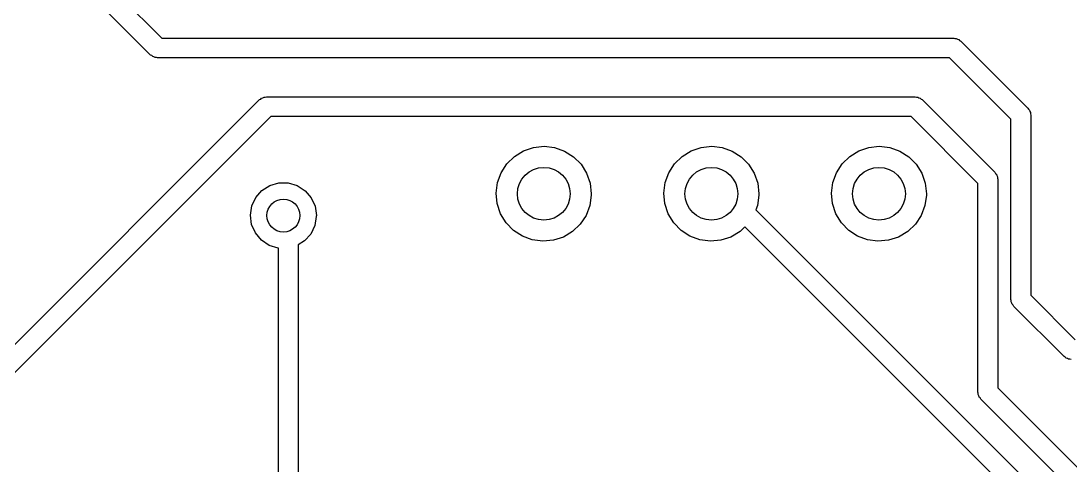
# Model space of a CAD drawing. Extents: x 74 to 208, y -143 to -31.
# Drawn here: x 90 to 105.92, y -59.66 to -52.93 of the extents above; entities that cross this region are included whole.
import ezdxf

# ---------------------------------------------------------------- set-up
doc = ezdxf.new("R2010")
doc.units = 0
doc.layers.add('BLACK', color=7, linetype='CONTINUOUS')

msp = doc.modelspace()

# ---------------------------------------------------------------- linework, layer by layer
at = {"layer": 'BLACK', "linetype": 'CONTINUOUS'}
for p, q in [((90.32, -51.3729), (92.1371, -53.19)), ((91.9689, -53.4461), (90.0639, -51.5411)), ((92.1371, -53.19), (104.14, -53.19)), ((104.14, -53.19), (104.159, -53.1951)), ((104.159, -53.1951), (104.179, -53.1951)), ((104.179, -53.1951), (104.196, -53.205)), ((104.196, -53.205), (104.215, -53.2101)), ((104.215, -53.2101), (104.229, -53.2241)), ((104.229, -53.2241), (104.246, -53.2339)), ((104.246, -53.2339), (105.262, -54.2499)), ((91.986, -53.4559), (91.9689, -53.4461)), ((92, -53.4699), (91.986, -53.4559)), ((92.0191, -53.475), (92, -53.4699)), ((92.0362, -53.4849), (92.0191, -53.475)), ((92.0559, -53.4849), (92.0362, -53.4849)), ((92.075, -53.49), (92.0559, -53.4849)), ((104.078, -53.49), (92.075, -53.49)), ((105.006, -54.4181), (104.078, -53.49)), ((93.637, -54.1131), (93.651, -54.0991)), ((93.651, -54.0991), (93.6701, -54.094)), ((93.6701, -54.094), (93.6872, -54.0841)), ((93.6872, -54.0841), (93.7069, -54.0841)), ((93.7069, -54.0841), (93.726, -54.079)), ((93.726, -54.079), (103.556, -54.079)), ((103.556, -54.079), (103.575, -54.0841)), ((103.575, -54.0841), (103.595, -54.0841)), ((103.595, -54.0841), (103.612, -54.094)), ((103.612, -54.094), (103.631, -54.0991)), ((103.631, -54.0991), (103.645, -54.1131)), ((86.8567, -60.8862), (93.6199, -54.1229)), ((93.6199, -54.1229), (93.637, -54.1131)), ((103.645, -54.1131), (103.662, -54.1229)), ((103.662, -54.1229), (104.763, -55.2236)), ((105.262, -54.2499), (105.272, -54.267)), ((93.7881, -54.379), (87.0249, -61.1423)), ((103.494, -54.379), (93.7881, -54.379)), ((104.506, -55.3918), (103.494, -54.379)), ((105.006, -57.15), (105.006, -54.4181)), ((105.272, -54.267), (105.286, -54.281)), ((105.286, -54.281), (105.291, -54.3001)), ((105.291, -54.3001), (105.301, -54.3172)), ((105.301, -54.3172), (105.301, -54.3369)), ((105.301, -54.3369), (105.306, -54.356)), ((105.306, -54.356), (105.306, -57.0879)), ((97.4837, -54.9824), (97.6204, -54.8983)), ((97.6204, -54.8983), (97.7724, -54.8466)), ((97.7724, -54.8466), (97.932, -54.8298)), ((97.932, -54.8298), (98.0914, -54.8488)), ((98.0914, -54.8488), (98.2426, -54.9027)), ((100.024, -54.9824), (100.16, -54.8983)), ((100.16, -54.8983), (100.312, -54.8466)), ((100.312, -54.8466), (100.472, -54.8298)), ((100.472, -54.8298), (100.631, -54.8488)), ((100.631, -54.8488), (100.783, -54.9027)), ((102.564, -54.9824), (102.7, -54.8983)), ((102.7, -54.8983), (102.852, -54.8466)), ((102.852, -54.8466), (103.012, -54.8298)), ((103.012, -54.8298), (103.171, -54.8488)), ((103.171, -54.8488), (103.323, -54.9027)), ((97.369, -55.0947), (97.4837, -54.9824)), ((98.2426, -54.9027), (98.3782, -54.9887)), ((98.3782, -54.9887), (98.4913, -55.1026)), ((99.909, -55.0947), (100.024, -54.9824)), ((100.783, -54.9027), (100.918, -54.9887)), ((100.918, -54.9887), (101.031, -55.1026)), ((102.449, -55.0947), (102.564, -54.9824)), ((103.323, -54.9027), (103.458, -54.9887)), ((103.458, -54.9887), (103.571, -55.1026)), ((97.2821, -55.2297), (97.369, -55.0947)), ((98.4913, -55.1026), (98.5763, -55.2387)), ((99.8221, -55.2297), (99.909, -55.0947)), ((101.031, -55.1026), (101.116, -55.2387)), ((102.362, -55.2297), (102.449, -55.0947)), ((103.571, -55.1026), (103.656, -55.2387)), ((97.2272, -55.3805), (97.2821, -55.2297)), ((98.5763, -55.2387), (98.6291, -55.3903)), ((99.7672, -55.3805), (99.8221, -55.2297)), ((101.116, -55.2387), (101.169, -55.3903)), ((102.307, -55.3805), (102.362, -55.2297)), ((103.656, -55.2387), (103.709, -55.3903)), ((104.763, -55.2236), (104.772, -55.2407)), ((104.772, -55.2407), (104.786, -55.2547)), ((104.786, -55.2547), (104.792, -55.2738)), ((104.792, -55.2738), (104.801, -55.2909)), ((104.801, -55.2909), (104.801, -55.3106)), ((104.801, -55.3106), (104.806, -55.3297)), ((104.806, -55.3297), (104.806, -58.4934)), ((93.5621, -55.6055), (93.6559, -55.4992)), ((93.6559, -55.4992), (93.7758, -55.4236)), ((93.7758, -55.4236), (93.9121, -55.3846)), ((93.9121, -55.3846), (94.0539, -55.3855)), ((94.0539, -55.3855), (94.1897, -55.4261)), ((94.1897, -55.4261), (94.3087, -55.5032)), ((94.3087, -55.5032), (94.4012, -55.6106)), ((97.2071, -55.5397), (97.2272, -55.3805)), ((98.6291, -55.3903), (98.647, -55.5498)), ((99.7471, -55.5397), (99.7672, -55.3805)), ((101.169, -55.3903), (101.187, -55.5498)), ((102.287, -55.5397), (102.307, -55.3805)), ((103.709, -55.3903), (103.727, -55.5498)), ((104.506, -58.5555), (104.506, -55.3918)), ((93.5018, -55.7338), (93.5621, -55.6055)), ((94.4012, -55.6106), (94.4599, -55.7397)), ((97.2227, -55.6995), (97.2071, -55.5397)), ((98.6467, -55.5699), (98.6244, -55.7289)), ((98.647, -55.5498), (98.6467, -55.5699)), ((99.7627, -55.6995), (99.7471, -55.5397)), ((101.187, -55.5699), (101.164, -55.7289)), ((101.187, -55.5498), (101.187, -55.5699)), ((102.303, -55.6995), (102.287, -55.5397)), ((103.727, -55.5699), (103.704, -55.7289)), ((103.727, -55.5498), (103.727, -55.5699)), ((93.48, -55.8739), (93.5018, -55.7338)), ((94.4599, -55.7397), (94.48, -55.88)), ((97.2734, -55.8518), (97.2227, -55.6995)), ((97.3566, -55.9891), (97.2734, -55.8518)), ((98.6244, -55.7289), (98.5674, -55.8789)), ((99.8134, -55.8518), (99.7627, -55.6995)), ((99.8966, -55.9891), (99.8134, -55.8518)), ((101.164, -55.7289), (101.14, -55.7923)), ((101.14, -55.7923), (105.872, -60.5237)), ((102.353, -55.8518), (102.303, -55.6995)), ((102.437, -55.9891), (102.353, -55.8518)), ((103.704, -55.7289), (103.647, -55.8789)), ((93.4984, -56.0145), (93.48, -55.8739)), ((94.4799, -55.8922), (94.4563, -56.032)), ((94.48, -55.88), (94.4799, -55.8922)), ((97.4681, -56.1046), (97.3566, -55.9891)), ((98.4786, -56.0126), (98.3623, -56.1233)), ((98.5674, -55.8789), (98.4786, -56.0126)), ((100.008, -56.1046), (99.8966, -55.9891)), ((102.548, -56.1046), (102.437, -55.9891)), ((103.559, -56.0126), (103.442, -56.1233)), ((103.647, -55.8789), (103.559, -56.0126)), ((93.5555, -56.1442), (93.4984, -56.0145)), ((93.6467, -56.2527), (93.5555, -56.1442)), ((94.3945, -56.1596), (94.2994, -56.2647)), ((94.4563, -56.032), (94.3945, -56.1596)), ((97.6024, -56.1925), (97.4681, -56.1046)), ((98.3623, -56.1233), (98.2244, -56.2055)), ((100.142, -56.1925), (100.008, -56.1046)), ((100.902, -56.1233), (100.764, -56.2055)), ((100.976, -56.0527), (100.902, -56.1233)), ((105.616, -60.6919), (100.976, -56.0527)), ((102.682, -56.1925), (102.548, -56.1046)), ((103.442, -56.1233), (103.304, -56.2055)), ((93.7647, -56.3313), (93.6467, -56.2527)), ((93.9001, -56.3736), (93.7647, -56.3313)), ((94.2994, -56.2647), (94.2062, -56.3219)), ((94.2062, -56.3219), (94.2062, -62.1054)), ((97.7528, -56.2484), (97.6024, -56.1925)), ((97.9119, -56.2696), (97.7528, -56.2484)), ((98.0718, -56.2551), (97.9119, -56.2696)), ((98.2244, -56.2055), (98.0718, -56.2551)), ((100.293, -56.2484), (100.142, -56.1925)), ((100.452, -56.2696), (100.293, -56.2484)), ((100.612, -56.2551), (100.452, -56.2696)), ((100.764, -56.2055), (100.612, -56.2551)), ((102.833, -56.2484), (102.682, -56.1925)), ((102.992, -56.2696), (102.833, -56.2484)), ((103.152, -56.2551), (102.992, -56.2696)), ((103.304, -56.2055), (103.152, -56.2551)), ((93.9062, -56.3737), (93.9001, -56.3736)), ((93.9062, -62.1538), (93.9062, -56.3737)), ((105.306, -57.0879), (105.98, -57.762)), ((105.011, -57.1691), (105.006, -57.15)), ((105.011, -57.1888), (105.011, -57.1691)), ((105.021, -57.2059), (105.011, -57.1888)), ((105.026, -57.225), (105.021, -57.2059)), ((105.04, -57.239), (105.026, -57.225)), ((105.05, -57.2561), (105.04, -57.239)), ((105.812, -58.0181), (105.05, -57.2561)), ((105.829, -58.0279), (105.812, -58.0181)), ((105.843, -58.0419), (105.829, -58.0279)), ((105.862, -58.047), (105.843, -58.0419)), ((105.879, -58.0569), (105.862, -58.047)), ((105.899, -58.0569), (105.879, -58.0569)), ((105.918, -58.062), (105.899, -58.0569)), ((104.512, -58.5746), (104.506, -58.5555)), ((104.806, -58.4934), (106.38, -60.0665)), ((104.512, -58.5943), (104.512, -58.5746)), ((104.521, -58.6114), (104.512, -58.5943)), ((104.527, -58.6305), (104.521, -58.6114)), ((104.541, -58.6445), (104.527, -58.6305)), ((104.55, -58.6616), (104.541, -58.6445)), ((106.124, -60.2347), (104.55, -58.6616))]:
    msp.add_line(p, q, dxfattribs=at)
at = {"layer": 'BLACK'}
for centre, radius in [((97.927, -55.5498), 0.4), ((100.467, -55.5498), 0.4), ((103.007, -55.5498), 0.4), ((93.98, -55.88), 0.25)]:
    msp.add_circle(centre, radius, dxfattribs=at)

doc.saveas('drawing.dxf')
